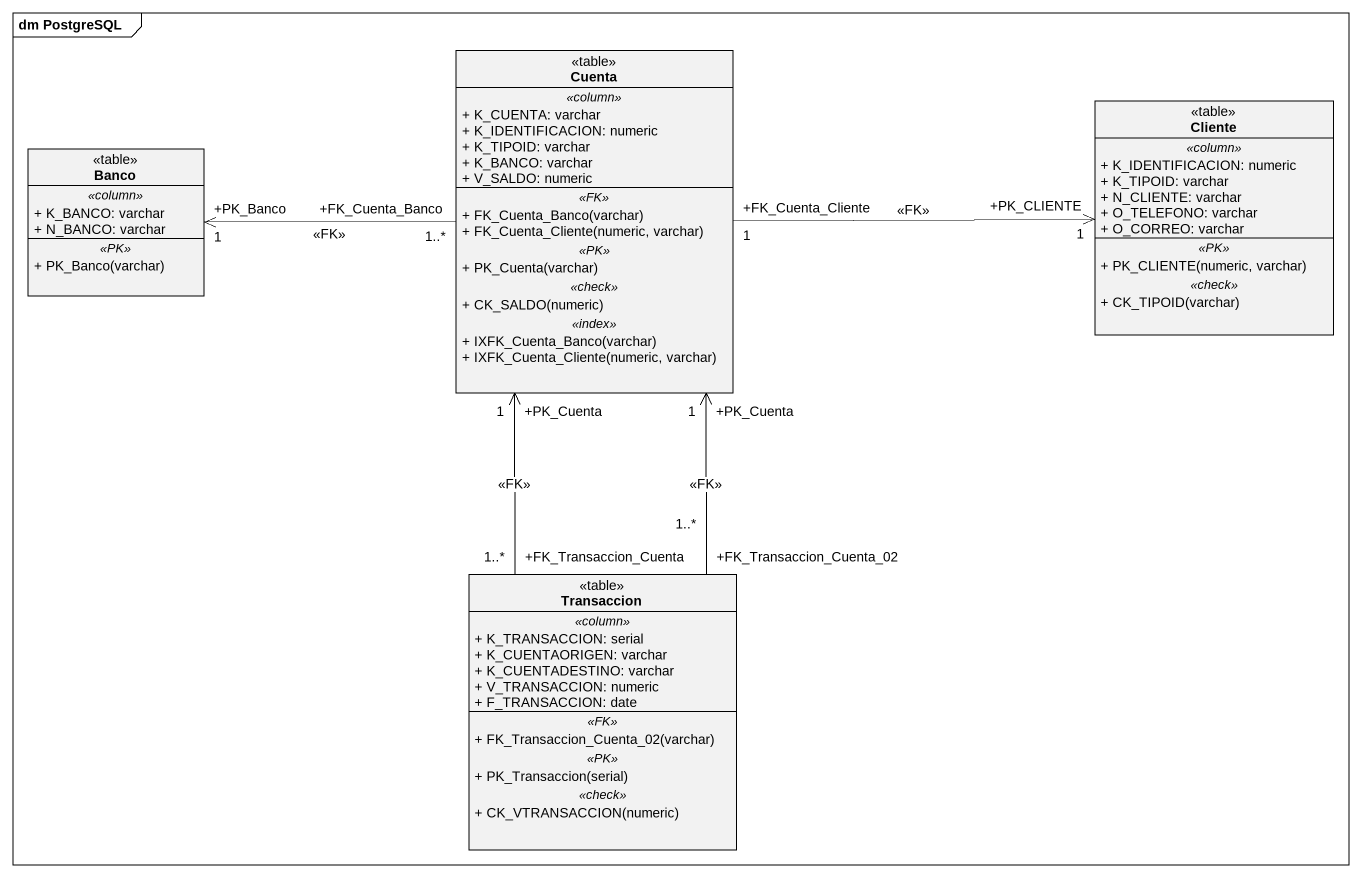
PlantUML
@startuml
mainframe dm PostgreSQL
hide circle
hide empty members
skinparam classAttributeIconSize 0
class Cuenta <<table>> {
  .. <<column>> ..
  + K_CUENTA: varchar
  + K_IDENTIFICACION: numeric
  + K_TIPOID: varchar
  + K_BANCO: varchar
  + V_SALDO: numeric
  .. <<FK>> ..
  + FK_Cuenta_Banco(varchar)
  + FK_Cuenta_Cliente(numeric, varchar)
  .. <<PK>> ..
  + PK_Cuenta(varchar)
  .. <<check>> ..
  + CK_SALDO(numeric)
  .. <<index>> ..
  + IXFK_Cuenta_Banco(varchar)
  + IXFK_Cuenta_Cliente(numeric, varchar)
}
class Cliente <<table>> {
  .. <<column>> ..
  + K_IDENTIFICACION: numeric
  + K_TIPOID: varchar
  + N_CLIENTE: varchar
  + O_TELEFONO: varchar
  + O_CORREO: varchar
  .. <<PK>> ..
  + PK_CLIENTE(numeric, varchar)
  .. <<check>> ..
  + CK_TIPOID(varchar)
}
class Banco <<table>> {
  .. <<column>> ..
  + K_BANCO: varchar
  + N_BANCO: varchar
  .. <<PK>> ..
  + PK_Banco(varchar)
}
class Transaccion <<table>> {
  .. <<column>> ..
  + K_TRANSACCION: serial
  + K_CUENTAORIGEN: varchar
  + K_CUENTADESTINO: varchar
  + V_TRANSACCION: numeric
  + F_TRANSACCION: date
  .. <<FK>> ..
  + FK_Transaccion_Cuenta_02(varchar)
  .. <<PK>> ..
  + PK_Transaccion(serial)
  .. <<check>> ..
  + CK_VTRANSACCION(numeric)
}
Cuenta "+FK_Cuenta_Cliente\n1" -right-> "+PK_CLIENTE\n1" Cliente : <<FK>>
Cuenta "+FK_Cuenta_Banco\n1..*" -left-> "+PK_Banco\n1" Banco : <<FK>>
Transaccion "+FK_Transaccion_Cuenta\n1..*" -up-> "+PK_Cuenta\n1" Cuenta : <<FK>>
Transaccion "+FK_Transaccion_Cuenta_02\n1..*" -up-> "+PK_Cuenta\n1" Cuenta : <<FK>>
@enduml
